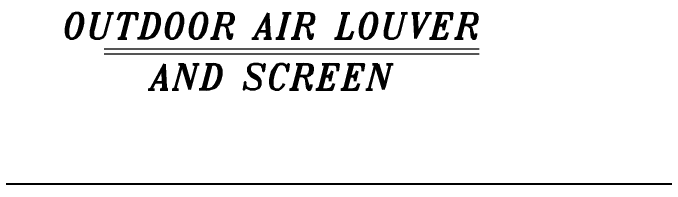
# Model space of a CAD drawing. Extents: x 594 to 813, y 174 to 240.
# Drawn here: x 639.49 to 647.53, y 219.63 to 221.74 of the extents above; entities that cross this region are included whole.
import ezdxf

# ---------------------------------------------------------------- set-up
doc = ezdxf.new("R2010")
doc.units = 0
doc.header["$MEASUREMENT"] = 0
doc.layers.add('AC.REF(S). PIPING', color=3, linetype='CONTINUOUS', lineweight=30)
doc.layers.add('text', color=72, linetype='CONTINUOUS', lineweight=15)
doc.layers.add('Z20', color=2, linetype='CONTINUOUS')
doc.styles.add('ROMANC', font='italict.shx')

# ---------------------------------------------------------------- blocks, each defined once
blk = doc.blocks.new('A$C5DD3573E')
at = {"layer": 'text'}
for p, q in [((-16776.997, -8979.672), (-20594.744, -8979.672)), ((-16776.997, -9031.422), (-20594.744, -9031.422))]:
    blk.add_line(p, q, dxfattribs=at)
at = {"layer": 'Z20', "color": 7}
for p in [(-56085.494, -10349.902), (-47074.098, -10349.902)]:
    blk.add_line(p, (0, -10349.902), dxfattribs=at)
at = {"layer": 'text', "style": 'ROMANC'}
for s, height, p in [('OUTDOOR AIR LOUVER ', 258.74631, (-21020.246, -8870.79)), ('AND SCREEN', 258.7463, (-20125.605, -9389.487))]:
    blk.add_text(s, height=height, dxfattribs=at).set_placement(p)

msp = doc.modelspace()

# ---------------------------------------------------------------- block references
at = {"layer": 'AC.REF(S). PIPING', "linetype": 'Continuous', "xscale": 0.0012099999999862, "yscale": 0.0012099999999862, "zscale": 0.0012099999999862}
msp.add_blockref('A$C5DD3573E', (665.5351, 232.1557), dxfattribs=at)

doc.saveas('drawing.dxf')
